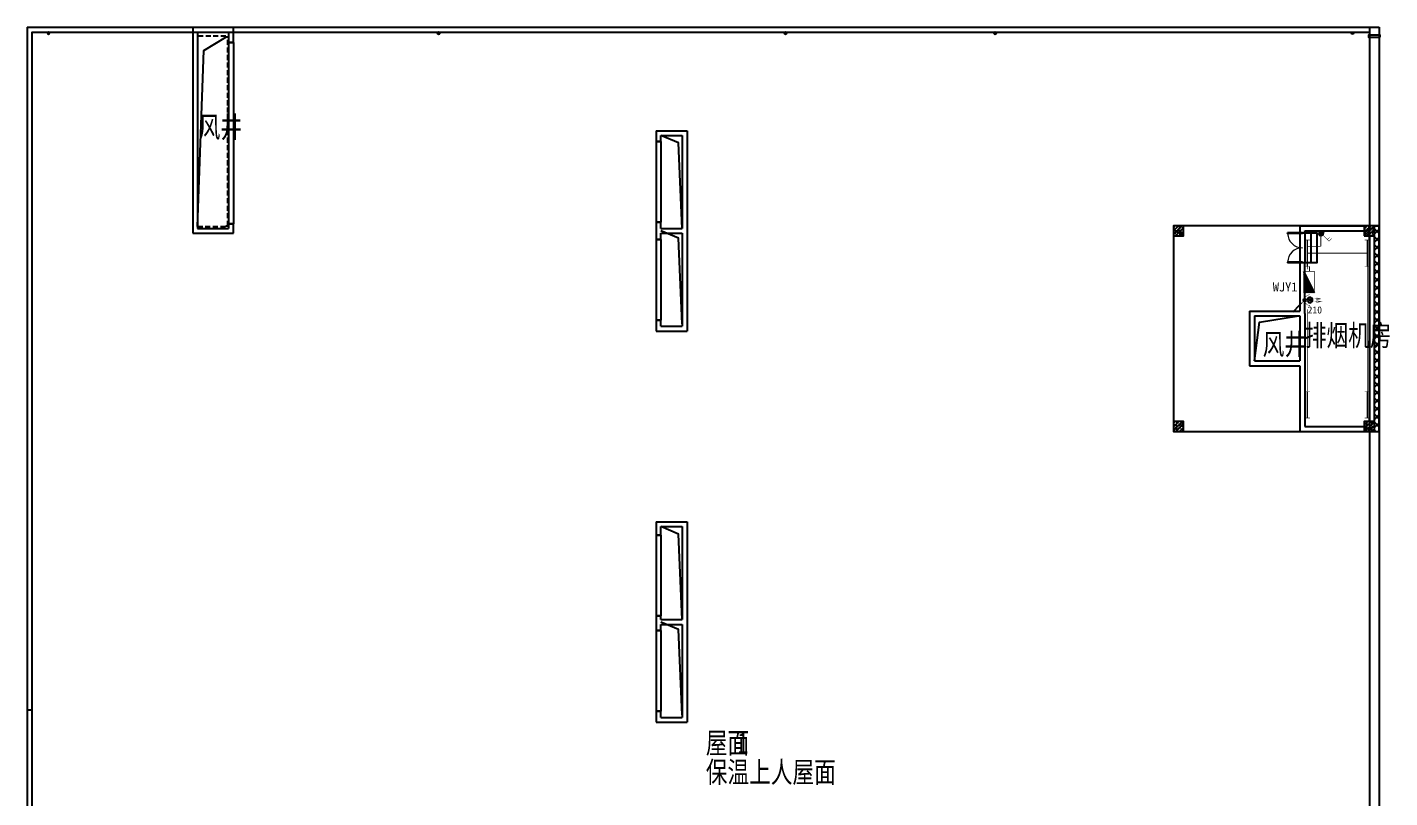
# Model space of a CAD drawing. Header units: millimetres. Extents: x -633009578 to 5705885, y -633235091 to 2571734.
# Drawn here: x 3101076 to 3168637, y 1680397 to 1718613 of the extents above; entities that cross this region are included whole.
import ezdxf

# ---------------------------------------------------------------- set-up
doc = ezdxf.new("R2010")
doc.units = ezdxf.units.MM
doc.header["$LTSCALE"] = 1000
doc.header["$MEASUREMENT"] = 0
doc.linetypes.add('DASH', pattern=[0.35, 0.25, -0.1])
doc.linetypes.add('HIDDEN', pattern=[0.375, 0.25, -0.125])
doc.layers.get('0').update_dxf_attribs({"color": 9})
for name, color, linetype in [('000000000000电气', 7, 'Continuous'), ('3T_WOOD', 21, 'Continuous'), ('A-ABOV(投影线)', 154, 'HIDDEN'), ('A-COLUM(柱)', 255, 'Continuous'), ('A-DOOR(门）', 4, 'Continuous'), ('A-F-AREA(计算)', 5, 'Continuous'), ('A-HATH(填充)', 8, 'Continuous'), ('A-LM-QPM(设备)', 8, 'Continuous'), ('A-OTHER(其它)', 192, 'Continuous'), ('A-ROOF(屋顶)', 11, 'Continuous'), ('A-ST(雨水管)', 161, 'Continuous'), ('A-STAR(楼梯)', 51, 'Continuous'), ('A-TEXT(房间)', 243, 'Continuous'), ('A-WALL(墙)', 255, 'Continuous'), ('A-WINDOW（窗）', 4, 'Continuous'), ('WALL', 9, 'Continuous'), ('电-弱电平面-箭头', 3, 'Continuous'), ('电-强电平面-标注', 3, 'Continuous'), ('电-强电平面-线缆', 3, 'Continuous'), ('设备-照明', 3, 'Continuous'), ('设备-箱柜', 3, 'Continuous')]:
    doc.layers.add(name, color=color, linetype=linetype)
doc.styles.add('_TCH', font='simhei.ttf', dxfattribs={"width": 0.75, "bigfont": 'hztxt.shx'})
doc.styles.add('ELEC-DIM', font='simhei.ttf')
doc.styles.add('IDQSTYLE', font='simhei.ttf', dxfattribs={"width": 0.707, "bigfont": 'hztxt.shx'})
doc.styles.add('宋体', font='simhei.ttf')

# ---------------------------------------------------------------- blocks, each defined once
blk = doc.blocks.new('_FZH')
h = blk.add_hatch()
h.set_pattern_fill('钢筋混凝土', color=256, scale=0.1, style=0)
h.set_pattern_definition([(45, (0, 0), (-0.1767766952966369, 0.1767766952966369), []), (50, (0, 0), (0.7172601826007535, -0.06275213498259512), [0.07500000000000001, -0.8250000000000001]), (355, (0, 0), (-0.138751333613, 0.7521921337000119), [0.06, -0.66]), (100.4514, (0.05977168000000001, -0.00522934), (0.5785093817140216, 0.6894395420609536), [0.06374019, -0.701142112]), (46.1842, (0, 0.2), (1.067241048625645, -0.1655190143290181), [0.1125, -1.2375]), (96.6356, (0.088936745, 0.186206693), (0.9346627055487033, 0.9741178709004418), [0.095610288, -1.051713]), (351.1842, (0, 0.2), (0.9346619451336272, 0.9741186009253247), [0.09000000000000001, -0.9900000000000001]), (21, (0.1, 0.15), (0.5969070521184617, -0.4026188906653388), [0.07500000000000001, -0.8250000000000001]), (326, (0.1, 0.15), (0.2433153319215824, 0.7251500450468529), [0.06, -0.66]), (71.4514, (0.149742233, 0.116448394), (0.84022262858149, 0.3225304967099524), [0.06374019, -0.701142112]), (37.50000000000001, (0, 0), (0.01215985531729062, 0.3328938538313115), [0, -0.652, 0, -0.67, 0, -0.6625000000000001]), (7.499999999999999, (0, 0), (0.2630695374421486, 0.3944117118823603), [0, -0.382, 0, -0.637, 0, -0.2525]), (-32.5, (-0.223, 0), (0.533822436172409, -0.02255487173437976), [0, -0.25, 0, -0.78, 0, -1.035]), (-42.5, (-0.323, 0), (0.5831861693423862, 0.1001049823323177), [0, -0.325, 0, -0.518, 0, -0.735])])
h.paths.add_polyline_path([(-0.5, -0.5), (0.5, -0.5), (0.5, 0.5), (-0.5, 0.5)])
blk.add_lwpolyline([(-0.5, -0.5), (0.5, -0.5), (0.5, 0.5), (-0.5, 0.5)], close=True)
blk = doc.blocks.new('$DorLib2D$00000002')
for p, q in [((-0.5, -5.684341886080802e-17), (-0.5000000000000007, 0.4875)), ((-0.4750000000000007, 0.4875), (-0.5000000000000007, 0.4875)), ((-0.475, -2.842170943040401e-17), (-0.4750000000000007, 0.4875)), ((0.475, -2.842170943040401e-17), (0.4750000000000007, 0.4875)), ((0.4750000000000007, 0.4875), (0.5000000000000007, 0.4875)), ((0.5, -5.684341886080802e-17), (0.5000000000000007, 0.4875)), ((-0.5, -5.684341886080802e-17), (-0.475, -2.842170943040401e-17)), ((0.5, -5.684341886080802e-17), (0.475, -2.842170943040401e-17))]:
    blk.add_line(p, q)
at = {"lineweight": 13}
for centre, start, end in [((-0.4875, -4.263256414560601e-17), 0, 88.53071641864632), ((0.4875, -4.263256414560601e-17), 91.4692835813537, 180)]:
    blk.add_arc(centre, 0.4875, start, end, dxfattribs=at)
blk = doc.blocks.new('G$C91E54488')
at = {"layer": 'A-HATH(填充)'}
h = blk.add_hatch(dxfattribs=at)
h.set_pattern_fill('多孔材料', color=256, scale=100, style=0)
h.set_pattern_definition([(45, (-2085598.514908035, -974312.4123308776), (-200.0002033111466, 200.0002033111467), []), (135, (-2085598.514908035, -974312.4123308776), (-200.0002033111467, -200.0002033111466), [])])
h.paths.add_polyline_path([(739.9999999925494, 47149.9999999362), (739.9999999888241, 57349.99999985425), (499.9999999888241, 57349.99999985425), (499.9999999925494, 47149.9999999362)])
at = {"layer": 'A-ABOV(投影线)'}
blk.add_lwpolyline([(-57849.99607232772, 66799.99999993795), (-57849.99607232772, 57324.99999993469), (-56449.99607232586, 57324.99999993469), (-56449.99607232586, 57349.9999494144), (-56349.99607232772, 57350.0000504615), (-56349.99607232772, 63324.99999993469), (-56349.99607232772, 66699.99996748671), (-56449.99607232586, 66700.00006853382), (-56449.99607232586, 66749.99999993795), (-57849.99607232772, 66749.99999993795)], dxfattribs=at)
at = {"layer": 'A-DOOR(门）'}
for p, q in [((-3190.000944601372, 57009.9999998851), (-3190.000944601372, 55509.9999998851)), ((-2950.000944601372, 57009.9999998851), (-2950.000944601372, 55509.9999998851))]:
    blk.add_line(p, q, dxfattribs=at)
at = {"layer": 'A-F-AREA(计算)'}
blk.add_lwpolyline([(739.9999999888241, 57349.99999985425), (-9467.560804907233, 57349.99999985425), (-9467.560804907233, 47149.99999985925), (739.9999999888241, 47149.99999985925)], close=True, dxfattribs=at)
at = {"layer": 'A-LM-QPM(设备)'}
blk.add_lwpolyline([(790.0148688396439, 66699.99999993807), (790.0148688396439, 66799.99999993807), (210.0148688396439, 66799.99999993807), (210.0148688396439, 66699.99999993807)], close=True, dxfattribs=at)
at = {"layer": 'A-OTHER(其它)'}
for points in [[(-57850.00094426889, 57324.99999984994), (-57537.84897081042, 66048.68558181601), (-56450.00094426796, 66699.9999998532)], [(-33824.99607231282, 57219.99999990733), (-34001.94845954981, 61464.90746837412), (-34874.99607226253, 61829.99999990757)], [(-33824.99607230444, 52489.99999993783), (-34001.94845954143, 56734.90746840462), (-34874.99607225414, 57099.99999993807)], [(-5450.000944610219, 50649.99999983353), (-5204.210469021462, 52579.72462929634), (-3266.017717282288, 52879.99999993399)], [(-33824.99607231282, 37819.99999990722), (-34001.94845954981, 42064.907468374), (-34874.99607226253, 42429.99999990745)], [(-33824.99607230444, 33089.99999993772), (-34001.94845954143, 37334.9074684045), (-34874.99607225414, 37699.99999993795)]]:
    blk.add_lwpolyline(points, dxfattribs=at)
at = {"layer": 'A-ROOF(屋顶)'}
for p, q in [((259.9990524798632, 67199.99999993795), (259.9990553390235, 8849.999999936204)), ((740.0051222695038, 67199.99999993795), (740.0051223235205, 8849.99999993667))]:
    blk.add_line(p, q, dxfattribs=at)
for points in [[(-66300.0009442009, 67199.99999993795), (-66300.0009442009, -740.000000061118)], [(-66300.0009442009, 67199.99999993795), (740.0051222695038, 67199.99999993795)], [(-66060.0009442009, -260.0000000438886), (-66060.0009442009, 66959.99999993795), (259.9990524919704, 66959.99999993807)], [(-66300.0009442009, 33349.99999993795), (-66060.0009442009, 33349.99999993795)]]:
    blk.add_lwpolyline(points, dxfattribs=at)
at = {"layer": 'A-ST(雨水管)'}
for points in [[(-65249.99607219221, 66959.99999993423, 1), (-65249.99607219221, 66859.99999993423, 1)], [(-45899.99607219687, 66959.99999993423, -1), (-45899.99607219687, 66859.99999993423, -1)], [(-45899.99607219687, 66959.99999993423, 1), (-45899.99607219687, 66859.99999993423, 1)], [(-28699.99607218755, 66959.99999993423, 1), (-28699.99607218755, 66859.99999993423, 1)], [(-28699.99607218755, 66959.99999993423, -1), (-28699.99607218755, 66859.99999993423, -1)], [(-18299.99607219314, 66959.99999993423, -1), (-18299.99607219314, 66859.99999993423, -1)], [(-18299.99607219314, 66959.99999993423, 1), (-18299.99607219314, 66859.99999993423, 1)], [(-589.996072193142, 66859.99999993423, -1), (-589.996072193142, 66959.99999993423, -1)]]:
    blk.add_lwpolyline(points, format="xyb", close=True, dxfattribs=at)
at = {"layer": 'A-STAR(楼梯)'}
for points in [[(-2950.000944592059, 57009.99999988358), (-2650.000944592059, 57009.99999988242), (-2650.000944597647, 55509.99999988312), (-2950.000944669358, 55509.99999988428)], [(-2650.000944592059, 57009.99999988242), (-2350.000944592059, 57009.99999988114), (-2350.000944597647, 55509.99999988184), (-2650.000944669358, 55509.99999988312)]]:
    blk.add_lwpolyline(points, dxfattribs=at)
at = {"layer": 'A-WALL(墙)'}
for p, q in [((-58089.99607231934, 67199.99999971152), (-56079.99607231095, 67199.99999971152)), ((-58089.99607231934, 67199.99999971152), (-58089.99607231934, 56979.99999994214)), ((-57849.99607231561, 66959.99999984843), (-56319.99607233936, 66959.99999984843)), ((-57849.99607231561, 66959.99999984843), (-57849.99607231515, 57219.99999994307)), ((-56319.99607233936, 66959.99999984843), (-56319.99607234122, 66449.9999997497)), ((-56079.99607231608, 66449.99999974994), (-56079.99607231095, 67199.99999971152)), ((-56319.99607234122, 66449.9999997497), (-56079.99607231608, 66449.99999974994)), ((-35114.99607225973, 62069.99999993562), (-35114.99607222574, 61525.00000000407)), ((-35114.99607225973, 62069.99999993562), (-33584.99607225973, 62069.99999993539)), ((-35114.99607222574, 61525.00000000407), (-34874.99607229512, 61525.00000000419)), ((-34874.99607229512, 61525.00000000419), (-34874.99607225973, 61829.99999993551)), ((-34874.99607225973, 61829.99999993551), (-33824.99607225973, 61829.99999993539)), ((-33824.99607225973, 61829.99999993539), (-33824.99607225973, 57219.99999993539)), ((-33584.99607225973, 62069.99999993539), (-33584.9960722737, 57099.9999999376)), ((-56079.99607231608, 57449.99999974982), (-56319.99607234122, 57449.99999974982)), ((-56319.99607234122, 57449.99999974982), (-56319.99607233936, 57219.99999994307)), ((-56079.99607231095, 56979.99999994214), (-56079.99607231608, 57449.99999974982)), ((-34874.99607229512, 57525.00000000419), (-35114.99607223738, 57525.00000000419)), ((-35114.99607223738, 57525.00000000419), (-35114.9960722737, 57099.99999993783)), ((-34874.99607225973, 57219.99999993551), (-34874.99607229512, 57525.00000000419)), ((-58089.99607231934, 56979.99999994214), (-56079.99607231095, 56979.99999994214)), ((-57849.99607231515, 57219.99999994307), (-56319.99607233936, 57219.99999994307)), ((-35114.9960722737, 57099.99999993783), (-35114.99607227277, 56674.99999974982)), ((-34874.99607225973, 57219.99999993551), (-33824.99607225973, 57219.99999993539)), ((-34874.99607229512, 56674.99999974982), (-34874.9960722588, 56979.99999993551)), ((-34874.9960722588, 56979.99999993551), (-33824.99607230909, 56979.99999993539)), ((-33824.99607230909, 56979.99999993539), (-33824.99607230909, 52369.99999993539)), ((-33584.9960722737, 57099.9999999376), (-33584.9960722588, 52129.99999993539)), ((-3190.00094461767, 57349.99999984517), (-1.0710209608078e-08, 57349.99999985402)), ((-3190.00094461767, 57349.99999984517), (-3190.000944595784, 57009.99999974982)), ((-3190.000944595784, 57009.99999974982), (-2950.000944591593, 57009.99999974982)), ((-2950.00094461441, 57109.99999989057), (-1.0710209608078e-08, 57109.99999985402)), ((-2950.000944591593, 57009.99999974982), (-2950.00094461441, 57109.99999989057)), ((260.0000000018626, 47649.99999968871), (259.9999999990687, 56849.99999968882)), ((499.9999999795109, 47649.99999968871), (500.0000000055879, 56849.99999968882)), ((-35114.99607227277, 56674.99999974982), (-34874.99607229512, 56674.99999974982)), ((-2950.000944586471, 55509.99999974982), (-3190.000944595784, 55509.99999974982)), ((-3190.000944595784, 55509.99999974982), (-3190.00094461767, 53119.99999993457)), ((-2950.000944601372, 52999.9999999163), (-2950.000944586471, 55509.99999974982)), ((-5690.00094463164, 53119.99999993446), (-3190.00094461767, 53119.99999993457)), ((-5690.00094463164, 53119.99999993446), (-5690.00094463164, 50409.99999979523)), ((-5450.000944637693, 52879.99999993399), (-3190.000944594853, 52879.99999993399)), ((-5450.000944637693, 52879.99999993399), (-5450.000944637693, 50649.9999998929)), ((-3190.000944594853, 52879.99999993399), (-3190.000944594853, 50649.9999998929)), ((-2950.000944601372, 52999.9999999163), (-2950.000944601372, 50529.9999998525)), ((-34874.99607229512, 52675.00000000419), (-35114.99607230164, 52675.00000000419)), ((-35114.99607230164, 52675.00000000419), (-35114.99607230909, 52129.99999993562)), ((-35114.99607230909, 52129.99999993562), (-33584.9960722588, 52129.99999993539)), ((-34874.9960722588, 52369.99999993551), (-34874.99607229512, 52675.00000000419)), ((-34874.9960722588, 52369.99999993551), (-33824.99607230909, 52369.99999993539)), ((-5690.00094463164, 50409.99999979523), (-3190.000944538508, 50409.99999979546)), ((-5450.000944637693, 50649.9999998929), (-3190.000944594853, 50649.9999998929)), ((-3190.000944538508, 50409.99999979546), (-3190.000944538508, 47149.99999994331)), ((-2950.000944601372, 50529.9999998525), (-2950.00094460696, 47389.99999989814)), ((-2950.00094460696, 47389.99999989814), (-1.0710209608078e-08, 47389.9999999362)), ((-3190.000944538508, 47149.99999994331), (-1.0710209608078e-08, 47149.9999999362)), ((-35114.99607231095, 42669.99999993562), (-35114.9960722914, 42005.00000000419)), ((-35114.99607231095, 42669.99999993562), (-33584.99607226066, 42669.99999993539)), ((-33584.99607226066, 42669.99999993539), (-33584.9960722737, 37699.99999993748)), ((-35114.9960722914, 42005.00000000419), (-34874.99607224204, 42005.00000000419)), ((-34874.99607224204, 42005.00000000419), (-34874.99607226066, 42429.99999993551)), ((-34874.99607226066, 42429.99999993551), (-33824.99607231095, 42429.99999993539)), ((-33824.99607231095, 42429.99999993539), (-33824.99607231095, 37819.99999993539)), ((-34874.99607224204, 38005.00000000419), (-35114.99607226159, 38005.00000000407)), ((-35114.99607226159, 38005.00000000407), (-35114.9960722737, 37699.99999993772)), ((-34874.99607226066, 37819.99999993551), (-34874.99607224204, 38005.00000000419)), ((-35114.9960722737, 37699.99999993772), (-35114.99607228395, 37275.00000000407)), ((-35114.99607228395, 37275.00000000407), (-34874.99607229512, 37275.00000000419)), ((-34874.99607226066, 37819.99999993551), (-33824.99607231095, 37819.99999993539)), ((-34874.99607229512, 37275.00000000419), (-34874.99607230909, 37579.99999993551)), ((-34874.99607230909, 37579.99999993551), (-33824.9960722588, 37579.99999993539)), ((-33824.9960722588, 37579.99999993539), (-33824.9960722588, 32969.99999993539)), ((-33584.9960722737, 37699.99999993748), (-33584.99607230909, 32729.99999993539)), ((-34874.99607229512, 33274.99999974982), (-35114.99607227184, 33274.99999974994)), ((-35114.99607227184, 33274.99999974994), (-35114.9960722588, 32729.99999993562)), ((-34874.99607230909, 32969.99999993551), (-34874.99607229512, 33274.99999974982)), ((-35114.9960722588, 32729.99999993562), (-33584.99607230909, 32729.99999993539)), ((-34874.99607230909, 32969.99999993551), (-33824.9960722588, 32969.99999993539))]:
    blk.add_line(p, q, dxfattribs=at)
at = {"layer": 'A-WINDOW（窗）', "linetype": 'DASH'}
for p, q in [((-56079.99607232586, 66449.99999975029), (-56319.99607232586, 66449.99999975029)), ((-34874.9960722737, 61524.9999998901), (-35114.9960722737, 61524.9999998901)), ((-56319.99607232586, 57449.99999975029), (-56079.99607232586, 57449.99999975029)), ((-35114.9960722737, 57524.9999998901), (-34874.9960722737, 57524.9999998901)), ((-34874.9960722737, 56674.99999993783), (-35114.9960722737, 56674.99999993783)), ((-35114.9960722737, 52674.99999993783), (-34874.9960722737, 52674.99999993783)), ((-34874.9960722737, 42004.99999990768), (-35114.9960722737, 42004.99999990768)), ((-35114.9960722737, 38004.99999990768), (-34874.9960722737, 38004.99999990768)), ((-34874.9960722737, 37274.99999993772), (-35114.9960722737, 37274.99999993772)), ((-35114.9960722737, 33274.99999993772), (-34874.9960722737, 33274.99999993772))]:
    blk.add_line(p, q, dxfattribs=at)
at = {"layer": 'A-WINDOW（窗）'}
for p, q in [((-56319.99607232586, 66449.99999975029), (-56319.99607232586, 57449.99999975029)), ((-56079.99607232586, 66449.99999975029), (-56079.99607232586, 57449.99999975029)), ((-35114.9960722737, 61524.9999998901), (-35114.9960722737, 57524.9999998901)), ((-34874.9960722737, 61524.9999998901), (-34874.9960722737, 57524.9999998901)), ((-35114.9960722737, 56674.99999993783), (-35114.9960722737, 52674.99999993783)), ((-34874.9960722737, 56674.99999993783), (-34874.9960722737, 52674.99999993783)), ((-35114.9960722737, 42004.99999990768), (-35114.9960722737, 38004.99999990768)), ((-34874.9960722737, 42004.99999990768), (-34874.9960722737, 38004.99999990768)), ((-35114.9960722737, 37274.99999993772), (-35114.9960722737, 33274.99999993772)), ((-34874.9960722737, 37274.99999993772), (-34874.9960722737, 33274.99999993772))]:
    blk.add_line(p, q, dxfattribs=at)
at = {"layer": 'WALL'}
for p, q in [((499.9999999925494, 47149.9999999362), (499.9999999888241, 57349.99999985425)), ((499.9999999888241, 57349.99999985425), (739.9999999888241, 57349.99999985425)), ((739.9999999925494, 47149.9999999362), (739.9999999888241, 57349.99999985425)), ((499.9999999925494, 47149.9999999362), (739.9999999925494, 47149.9999999362))]:
    blk.add_line(p, q, dxfattribs=at)
at = {"layer": 'A-COLUM(柱)', "xscale": 500, "yscale": 500, "zscale": 500}
for p in [(-9217.560804907233, 57099.99999985925), (249.9999999892898, 57099.9999999362), (-9217.560804907233, 47399.99999985925), (249.9999999892898, 47399.9999999362)]:
    blk.add_blockref('_FZH', p, dxfattribs=at)
at = {"layer": 'A-DOOR(门）', "xscale": -1500, "yscale": -1500, "zscale": -1500, "rotation": 270}
blk.add_blockref('$DorLib2D$00000002', (-3070.000944601372, 56259.9999998851), dxfattribs=at)
at = {"layer": 'A-TEXT(房间)', "style": '_TCH', "width": 0.75}
for s, p in [('风井', (-57800.9598603691, 61724.78277675563)), ('风井', (-5039.349679535255, 50955.15143786732)), ('排烟机房', (-2948.144400505815, 51392.04066434538)), ('屋面', (-32653.09284630837, 31177.45897880045)), ('1', (-31078.09284630837, 31177.45897880045)), ('保温上人屋面', (-32653.09284630837, 29730.57586273493))]:
    blk.add_text(s, height=1050, dxfattribs=at).set_placement(p)
blk = doc.blocks.new('*X123')
at = {"color": 0, "linetype": 'Continuous'}
for p, q in [((234.297730626512, 319.9990725063215), (236.3299197805727, 322.0312616603822)), ((234.7219946952239, 319.9990725063215), (237.1784479179965, 322.4555257290941)), ((235.1462587639358, 319.9990725063215), (238.0269760554204, 322.8797897978061)), ((235.5705228326477, 319.9990725063215), (238.8755041928442, 323.304053866518)), ((235.9947869013596, 319.9990725063215), (239.7240323302681, 323.7283179352299)), ((236.4190509700716, 319.9990725063215), (240.5725604676919, 324.1525820039419)), ((236.8433150387835, 319.9990725063215), (241.4210886051158, 324.5768460726538)), ((237.2675791074955, 319.9990725063215), (242.2655414724513, 324.9970348712774)), ((237.6918431762074, 319.9990725063215), (242.2655414724513, 324.5727708025654)), ((238.1161072449193, 319.9990725063215), (242.2655414724513, 324.1485067338535)), ((238.5403713136312, 319.9990725063215), (242.2655414724513, 323.7242426651416)), ((238.9646353823431, 319.9990725063215), (242.2655414724513, 323.2999785964296)), ((239.3888994510551, 319.9990725063215), (242.2655414724513, 322.8757145277177)), ((239.813163519767, 319.9990725063215), (242.2655414724513, 322.4514504590058)), ((240.2374275884789, 319.9990725063215), (242.2655414724513, 322.0271863902939)), ((232.6006743516642, 319.9990725063215), (232.9358072308772, 320.3342053855345)), ((233.0249384203761, 319.9990725063215), (233.7843353683011, 320.7584694542464)), ((233.4492024890881, 319.9990725063215), (234.6328635057249, 321.1827335229584)), ((233.8734665578, 319.9990725063215), (235.4813916431488, 321.6069975916703)), ((240.6616916571909, 319.9990725063215), (242.2655414724513, 321.6029223215819)), ((241.0859557259028, 319.9990725063215), (242.2655414724513, 321.17865825287)), ((241.5102197946147, 319.9990725063215), (242.2655414724513, 320.7543941841581)), ((241.9344838633266, 319.9990725063215), (242.2655414724513, 320.3301301154461))]:
    blk.add_line(p, q, dxfattribs=at)
blk = doc.blocks.new('HC000431')
at = {"color": 0, "linetype": 'Continuous'}
blk.add_line((5, 2.5), (-5, -2.5), dxfattribs=at)
at = {"color": 0, "linetype": 'Continuous', "const_width": 0.3}
for points in [[(5, 2.5), (-5, 2.5), (-5, -2.5)], [(-5, -2.5), (5, -2.5), (5, 2.5)]]:
    blk.add_lwpolyline(points, dxfattribs=at)
at = {"color": 0, "linetype": 'Continuous'}
blk.add_blockref('*X123', (-237.2655414724513, -322.4990725063215), dxfattribs=at)
at = {"color": 0, "style": 'IDQSTYLE', "width": 0.7}
blk.add_attdef('PSFHATT', (7.000000000000028, -2.5), '', height=2.5, dxfattribs=at)
blk = doc.blocks.new('HC000066')
at = {"color": 0, "linetype": 'Continuous'}
for points, const_width in [([(-6.250000000000057, 0), (6.25, 0)], 0.7), ([(-6.250000000000057, 1.25), (-6.250000000000057, -1.250000000000057)], 0.2), ([(6.25, 1.25), (6.25, -1.250000000000057)], 0.2)]:
    blk.add_lwpolyline(points, dxfattribs=dict(at, const_width=const_width))
at = {"color": 0, "style": 'IDQSTYLE', "width": 0.7}
blk.add_attdef('PSFHATT', (8.25, -1.250000000000057), '', height=2.5, dxfattribs=at)
blk = doc.blocks.new('*X157')
at = {"color": 0, "linetype": 'Continuous'}
for p, q in [((261.9988066744281, 135.850956910748), (263.2375091559566, 137.0896593922765)), ((262.0234026256783, 135.5927101495236), (263.4957559171792, 137.0650634410244)), ((262.0463461952987, 136.1813391440932), (262.9071269225657, 137.0421198713602)), ((262.0884022348038, 135.3748670461744), (263.7135990205094, 137.00006383188)), ((262.1829592200917, 135.1865813189878), (263.9018847477136, 136.9055068466096)), ((262.3023466942452, 135.0231260806666), (264.0653399860179, 136.7861193724393)), ((262.4446987243758, 134.8826353983226), (264.205830668362, 136.6437673423088)), ((262.6100901587723, 134.7651841202445), (264.3232819464568, 136.478375907929)), ((262.8005700291263, 134.6728212781239), (264.4156447885779, 136.2878960375755)), ((263.0211904412342, 134.6105989777572), (264.4778670889456, 136.0672756254685)), ((263.2836307586351, 134.5901965826834), (264.4982694840214, 135.8048353080697)), ((263.6234742990336, 134.6471974106073), (264.4412686561033, 135.464991767677))]:
    blk.add_line(p, q, dxfattribs=at)
blk = doc.blocks.new('HC000107')
at = {"color": 0, "linetype": 'Continuous', "const_width": 0.2}
blk.add_lwpolyline([(0.88388347648322, 0.3661165235168934, 0.1989123673796338), (1.249999999999944, 1.250000000000057, 0.1989123673796269), (0.8838834764831636, 2.13388347648322, 0.1989123673796352), (4.172009959724221e-16, 2.5, 0.1989123673796539), (-0.8838834764831627, 2.13388347648322, 0.1989123673796721), (-1.250000000000056, 1.250000000000057, 0.1989123673796564), (-0.8838834764832764, 0.3661165235168368, 0.198912367379673), (0, 0, 0.198912367379652)], format="xyb", close=True, dxfattribs=at)
for points in [[(0.8838834764831067, 2.133883476483163), (3.75, 5), (5, 3.75)], [(2.898879886034138, 4.275409520972289), (4.191507707965854, 3.019373591507303)]]:
    blk.add_lwpolyline(points, dxfattribs=at)
at = {"color": 0, "linetype": 'Continuous'}
blk.add_blockref('*X157', (-263.2487560761182, -134.5897099905746), dxfattribs=at)
at = {"color": 0, "style": 'IDQSTYLE', "width": 0.7}
blk.add_attdef('PSFHATT', (7, -1e-08), '', height=2.5, dxfattribs=at)
blk = doc.blocks.new('HC000064')
at = {"color": 0, "linetype": 'Continuous'}
for p, q in [((-0.8838834764831063, -0.8838834764831063), (0.8838834764831063, 0.8838834764831063)), ((-0.8838834764830494, 0.8838834764831063), (0.8838834764831631, -0.8838834764831063))]:
    blk.add_line(p, q, dxfattribs=at)
at = {"color": 0, "linetype": 'Continuous', "const_width": 0.2}
blk.add_lwpolyline([(5.710751695749348e-14, 2.499999999999886, 0.1989123673796647), (-1.767766952966326, 1.767766952966327, 0.1989123673796613), (-2.5, 1.951292859901378e-16, 0.1989123673796761), (-1.767766952966326, -1.76776695296644, 0.1989123673796782), (5.594010226827932e-14, -2.500000000000227)], format="xyb", dxfattribs=at)
for points in [[(2.226896073527712, 0.5659208660671311), (5.003498004369476, 0.5624686703930024), (3.296463286048663, 1.009912150058199), (3.185957433181557, 0.1260038671447887), (5.003498004369476, 0.5624686703930024)], [(2.224443767981995, -0.721123763554715), (5.001045698823816, -0.7245759592289005), (3.294010980502946, -0.2771324795636474), (3.18350512763584, -1.161040762477114), (5.001045698823816, -0.7245759592289005)]]:
    blk.add_lwpolyline(points, dxfattribs=at)
at = {"color": 0, "linetype": 'Continuous'}
for centre, radius, start, end in [((1.199040866595169e-14, -7.105427357601002e-14), 1.250000000000069, 135.0000000000036, 179.9999999999968), ((-2.259303855112194e-14, -1.740829702612245e-13), 1.250000000000117, 89.99999999999898, 134.9999999999991), ((-9.10937991704941e-14, -1.740829702612245e-13), 1.250000000000117, 45.00000000000085, 89.99999999999582), ((-1.252331571777177e-13, -7.088774012231625e-14), 1.250000000000068, 3.249254662582951e-12, 44.99999999999639), ((-2.284838984678572e-13, -5.684341886080801e-14), 1.250000000000172, 315.0000000000093, 2.605510395054555e-12), ((-2.264854970235319e-14, -5.695444116327053e-14), 1.250000000000034, 179.9999999999974, 225.0000000000007), ((-2.270406085358445e-14, -1.338928967697939e-13), 1.24999999999998, 224.9999999999983, 270.000000000001), ((-9.131584377541913e-14, 3.996802888650564e-15), 1.250000000000118, 270.0000000000042, 315.0000000000028)]:
    blk.add_arc(centre, radius, start, end, dxfattribs=at)
at = {"color": 0, "style": 'IDQSTYLE', "width": 0.7}
blk.add_attdef('PSFHATT', (7.003498004369476, -2.500000010000227), '', height=2.5, dxfattribs=at)
blk = doc.blocks.new('*X126')
at = {"color": 0, "linetype": 'Continuous'}
for p, q in [((192.590110055903, 446.7242872143482), (193.9264208598343, 448.0605980182795)), ((192.6512440212146, 447.2096852483717), (193.4410228258108, 447.9994640529679)), ((192.666080612941, 446.3759937026742), (194.2747143715083, 447.9846274612416)), ((192.8122309321682, 446.0978799531896), (194.552828120993, 447.8384771420143)), ((193.0126674313866, 445.874052383696), (194.7766556904866, 447.6380406427959)), ((193.2651240367983, 445.7022449203958), (194.9484631537868, 447.3855840373842)), ((193.5780466605768, 445.5909034754624), (195.0598045987202, 447.0726614136058)), ((193.9838870800477, 445.5724798262212), (195.0782282479613, 446.6668209941349))]:
    blk.add_line(p, q, dxfattribs=at)
blk = doc.blocks.new('HC001447')
at = {"color": 0, "linetype": 'Continuous'}
blk.add_line((-5.469508829517324, -5.531426259851287), (-2.364015929042509, -2.356448738054951), dxfattribs=at)
blk.add_lwpolyline([(-2.364015929042509, -2.356448738054951, 0.8, 0, 0), (-0.4121164681388194, -0.4698776614111466, 0, 0, 0)], format="xyseb", dxfattribs=at)
blk.add_circle((0, 0), 0.625, dxfattribs=at)
at = {"color": 0, "linetype": 'Continuous', "xscale": 0.5, "yscale": 0.5, "zscale": 0.5}
blk.add_blockref('*X126', (-96.91845018383214, -223.4069038532592), dxfattribs=at)
at = {"color": 0, "style": 'IDQSTYLE', "width": 0.7}
blk.add_attdef('PSFHATT', (2.62500001, -5.531426259851287), '', height=2.5, dxfattribs=at)

msp = doc.modelspace()

# ---------------------------------------------------------------- linework, layer by layer
at = {"layer": '电-强电平面-线缆', "color": 1, "linetype": 'Continuous', "const_width": 45}
for points in [[(3165219, 1707747), (3165219, 1708261.549722531)], [(3164558, 1707747), (3165219, 1707747)], [(3167524.50000003, 1707403), (3164565, 1707403)], [(3164565, 1706598.599999842), (3164565, 1706746.75)], [(3164653, 1706500.499999842), (3164653, 1706746.75)], [(3167524.50000003, 1700542.75), (3167524.50000003, 1706746.75)], [(3164565, 1700567.5), (3164565, 1704622.5)]]:
    msp.add_lwpolyline(points, dxfattribs=at)

# ---------------------------------------------------------------- block references
at = {"layer": '3T_WOOD'}
msp.add_blockref('G$C91E54488', (3167376, 1651413.5), dxfattribs=at)
at = {"layer": '电-弱电平面-箭头', "color": 4, "xscale": 105, "yscale": 105, "zscale": 105}
msp.add_blockref('HC001447', (3164418.000000119, 1705080.500000238), dxfattribs=at)
at = {"layer": '设备-照明', "yscale": 105, "zscale": 105}
for name, p, xscale, rotation in [('HC000066', (3164554.00000003, 1707403), 105, 90), ('HC000107', (3165231, 1708523.499999883), -105, 180), ('HC000066', (3167524.50000003, 1707403), 105, 90), ('HC000066', (3164554.00000003, 1699886.5), 105, 90), ('HC000066', (3167524.50000003, 1699886.5), 105, 90)]:
    msp.add_blockref(name, p, dxfattribs=dict(at, xscale=xscale, rotation=rotation))
at = {"layer": '设备-照明', "xscale": 105, "yscale": 105, "zscale": 105}
msp.add_blockref('HC000064', (3164680.5, 1705080.5), dxfattribs=at)
at = {"layer": '设备-箱柜', "xscale": 105, "yscale": 105, "zscale": 105, "rotation": 270}
msp.add_blockref('HC000431', (3164638, 1705975.499999842), dxfattribs=at)

# ---------------------------------------------------------------- texts
at = {"layer": '000000000000电气', "color": 4, "lineweight": 35, "style": '宋体'}
msp.add_text('210', height=350, dxfattribs=at).set_placement((3164565, 1704416.522839396))
at = {"layer": '电-强电平面-标注', "style": 'ELEC-DIM'}
msp.add_text('WJY1', height=450, dxfattribs=at).set_placement((3162837.141568394, 1705508.179215705))

doc.saveas('drawing.dxf')
